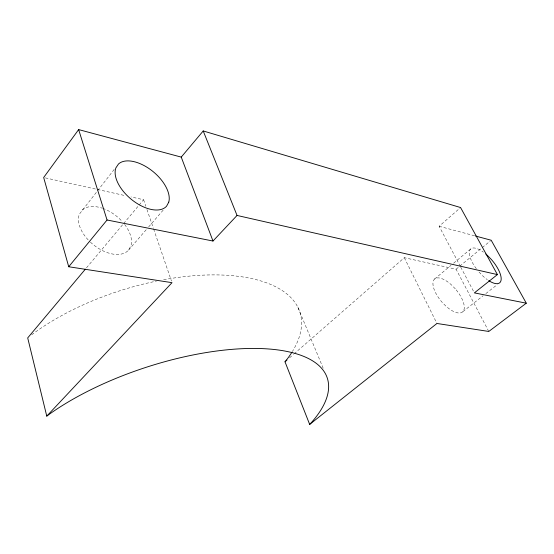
<?xml version="1.0" encoding="UTF-8"?>
<svg xmlns="http://www.w3.org/2000/svg" width="554" height="554" viewBox="0 0 554 554"><rect width="100%" height="100%" fill="white"/><g stroke="black" fill="none" stroke-linecap="round" stroke-linejoin="round"><path stroke-width="0.42" stroke-dasharray="2.77 2.08" d="M90.385 242.126A30.692 18.386 38.8 0 0 128.514 250.166L130.876 245.983A30.692 18.386 38.8 0 0 124.421 224.162M114.2 169.434L79.395 214.121A30.692 18.386 38.8 0 0 89.79 241.558M86.486 267.831L123.085 224.19M123.639 223.532L138.611 205.679M139.165 205.022L143.604 199.731L131.007 196.926M128.514 250.166L146.415 229.488M148.652 226.898L163.201 210.098M460.353 266.391L439.135 226.274L460.575 207.542M289.562 357.822L293.475 354.408M294.126 353.84L404.302 257.7L456.087 269.216L488.78 331.458M434.571 279.036L450.998 265.366M453.622 263.178L470.706 248.968M456.087 269.216L490.525 240.782M462.909 311.625L483.157 295.711M485.858 293.585L497.34 284.569M45.352 177.882L125.128 195.624M439.135 226.274L474.667 235.803M479.009 272.014L483.102 276.217A22.271 8.767 49.5 0 0 487.333 279.673M460.755 267.153L473.566 291.369M404.302 257.7L436.933 323.474M297.934 307.394L323.391 368.701M143.604 199.731L145.834 206.233M146.948 209.488L153.354 228.186M153.631 229.003L171.463 281.037M163.624 279.722A163.243 74.832 -17.5 0 1 292.387 351.52M31.661 334.796A163.243 74.832 -17.5 0 1 156.36 281.134M82.117 210.118A30.692 18.386 38.8 0 1 101.95 208.096M102.705 208.352A30.692 18.386 38.8 0 1 122.268 221.593M476.343 268.725A22.271 8.767 49.5 0 1 469.778 250.297A22.271 8.767 49.5 0 1 483.427 252.153M455.305 288.835L451.482 284.915A21.606 9.383 49.8 0 0 433.706 280.13A21.606 9.383 49.8 0 0 441.877 302.013L445.852 306.078A21.606 9.383 49.8 0 0 463.553 310.732A21.606 9.383 49.8 0 0 455.305 288.835"/><path stroke-width="0.83" d="M475.491 236.025L491.19 240.235L526.3 303.19L474.369 292.886L497.416 274.59L237.043 215.444L212.985 241.025L181.241 157.107L78.64 129.588L43.669 177.509L68.724 266.751L172.024 282.665L46.765 416.123L27.7 337.912L85.371 269.154M68.724 266.751L107.054 220L78.64 129.588M526.3 303.19L488.78 331.458L436.933 323.474L309.665 424.412L284.998 361.804L286.446 360.038A163.243 74.832 -17.5 0 0 291.944 352.226M181.241 157.107L203.221 130.959L460.575 207.542L497.416 274.59M309.665 424.412L311.23 422.744A170.092 66.799 -18.2 0 0 260.615 348.549A170.092 66.799 -18.2 0 0 49.583 414.032L46.765 416.123M284.998 361.804L286.951 360.093M107.054 220L212.985 241.025M203.221 130.959L237.043 215.444M488.725 280.622A22.271 8.767 49.5 0 0 501.121 279.86A22.271 8.767 49.5 0 0 491.44 259.57L487.506 255.526A22.271 8.767 49.5 0 0 485.761 253.988M168.762 202.155L166.553 206.22A32.021 17.617 39.8 0 1 133.022 200.673A32.021 17.617 39.8 0 1 115.89 167.876L118.48 164.005A32.021 17.617 39.8 0 1 151.394 170.272A32.021 17.617 39.8 0 1 168.762 202.155"/></g></svg>
